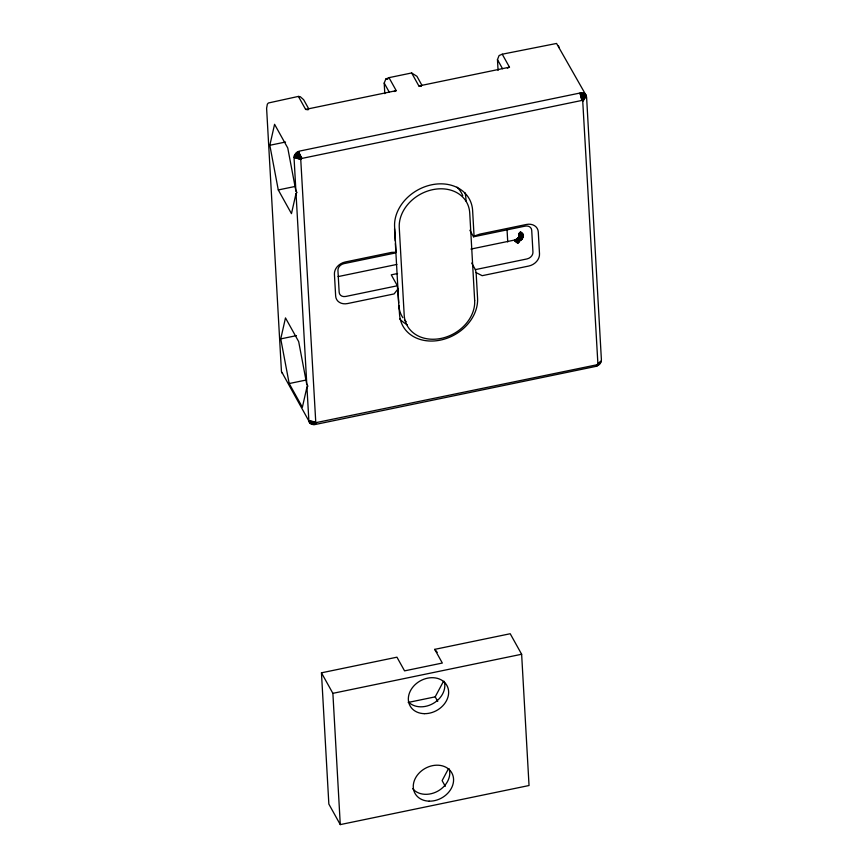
<?xml version="1.0" encoding="UTF-8"?>
<svg xmlns="http://www.w3.org/2000/svg" width="868" height="868" viewBox="0 0 868 868"><rect width="100%" height="100%" fill="white"/><g stroke="black" fill="none" stroke-linecap="round" stroke-linejoin="round"><path stroke-width="1.3" d="M518.869 241.228C518.63 230.118 518.89 252.404 518.793 235.239C518.521 231.192 522.655 231.767 523.437 235.065L522.156 238.884L518.001 241.695L515.375 239.883L470.944 249.083M518.706 241.933L518.945 234.382L518.348 242.617L519.389 233.058L519.498 235.781L517.469 242.606C516.937 239.394 519.834 234.165 523.437 235.543L521.592 233.091L520.084 232.863L518.934 235.716L518.814 241.575L518.261 240.523L515.625 241.065M518.945 238.027L519.151 233.655L519.205 236.812L517.469 242.606M518.348 242.617L518.793 235.239L518.554 242.281M519.042 237.159L520.464 233.85L523.295 236.519C519.748 235.239 516.373 239.459 517.1 242.91L521.538 232.537L520.355 237.387L516.189 240.154L519.585 241.054L517.708 239.047L514.594 240.892L516.178 239.742L521.006 240.1L518.739 237.973L515.918 241.423L518.717 238.57L519.975 232.298L519.682 236.204L516.319 241.846C516.319 238.711 520.257 236.031 523.154 237.007C519.78 230.432 518.37 239.308 517.805 242.291C517.144 238.754 520.822 236.139 519.661 232.613L518.337 241.597M518.576 238.516L518.793 241.51L518.597 237.311L518.923 242.139L518.673 236.215L518.717 239.839L516.71 242.335C521.158 227.47 527.332 236.15 516.796 240.816L518.543 241.521L516.97 239.644L514.941 240.197C518.76 239.872 521.842 236.074 521.104 232.266L518.38 238.787L516.026 240.848L518.174 238.722L522.471 238.429L520.594 236.172L519.422 236.454M518.825 239.427C518.413 237.214 521.06 233.47 523.437 235.065M597.889 363.594L582.678 100.276L300.903 158.627L294.881 154.58L300.719 158.887L315.789 422.683L596.902 364.788L601.264 361.175C600.417 362.13 595.795 363.898 598.519 365.102L597.217 364.636L597.032 365.96L596.902 364.788L600.71 362.629L597.824 363.887M517.816 243.257L520.323 232.147L519.433 237.083L514.594 240.892M518.912 237.116L520.464 233.286L523.393 236.031C519.661 234.631 517.534 239.644 515.842 242.096M519.053 236.682L518.619 239.362L516.764 241.575C516.514 238.472 520.355 236.541 522.97 237.496C520.095 231.138 517.295 239.698 518.109 242.942M518.619 239.362L519.715 236.584L522.156 238.884L518.456 238.819L514.757 240.501L519.726 237.072L520.702 232.125L518.532 238.233L515.527 241.065L518.348 238.374L520.55 240.447C510.048 241.011 518.38 237.745 522.742 237.973C520.225 232.168 517.86 239.438 516.319 241.846M269.829 145.281L274.581 124.308L287.764 148.005L295.901 191.014L297.019 192.501L296.031 193.445L291.464 213.637L278.281 189.94L269.829 145.281L285.539 142.026M280.744 338.889L285.485 317.916L298.679 341.612L306.816 384.622L307.934 386.108L306.946 387.052L302.379 407.244L289.185 383.548L280.744 338.889L296.455 335.634M518.793 241.51L518.587 239.818L518.543 241.228M301.782 158.117L298.386 151.531L301.456 158.226L300.578 159.473L294.024 157.325A6.608 5.317 -29.1 0 1 295.836 153.332L296.899 152.388A6.608 5.317 -29.1 0 1 300.035 150.989L579.998 93.028A6.586 5.295 -29.1 0 1 586.594 97.194L601.394 359.71A6.586 5.295 -29.1 0 1 595.405 366.491L315.42 424.463A6.608 5.306 -29.1 0 1 310.017 423.074L281.449 371.482L266.606 108.294L267.344 104.171L268.396 102.988L298.397 96.413L300.274 96.706L303.67 99.744L308.748 108.869M517.122 242.053L518.38 238.787M384.806 93.646L384.209 83.068L385.837 78.988L388.994 77.653L411.649 72.966L416.922 76.297L422 85.411M498.069 70.427L497.462 59.621L499.089 55.541L502.246 54.207L556.562 43.454L586.117 95.404M515.657 240.577L517.99 239.134L521.809 239.308L520.03 237.17L518.619 237.886M519.205 236.812L521.093 234.534L522.937 234.23L521.776 238.223L517.122 241.282L518.001 241.695L516.438 239.828L515.147 239.991M519.606 235.933C523.871 228.49 521.516 241.228 516.482 240.436L519.064 241.304L517.491 239.416L516.221 239.677M408.199 702.44L435.194 696.852L443.483 681.347M448.452 768.777L442.116 780.625L445.295 786.321M519.194 236.953L516.026 240.848M583.09 100.981L586.301 95.827L583.025 100.699L585.596 94.634L582.884 100.46L584.533 93.711L582.678 100.276L583.188 93.115L582.406 100.156L581.636 92.876L582.092 100.113L579.998 93.028L581.766 100.145M518.413 238.223L519.444 236.714M295.901 191.014L294.024 157.325L300.61 159.18L301.153 158.399L296.899 152.388L301.456 158.226M469.87 230.237L473.527 236.801L474.069 236.107L472.626 210.609A40.796 32.8 -29.1 0 0 431.711 184.786A40.796 32.8 -29.1 0 0 394.604 226.765L396.047 252.262L395.504 252.957L343.912 263.644A6.586 5.295 -29.1 0 0 337.934 270.415L339.16 292.288A6.586 5.295 -29.1 0 0 345.757 296.455L397.36 285.767L399.54 314.27A40.796 32.8 -29.1 0 0 440.467 340.104A40.796 32.8 -29.1 0 0 477.563 298.115L476.12 272.628L475.371 269.623L471.715 263.047M398.108 288.773L394.094 293.926L347.536 303.561A11.848 9.526 -29.1 0 1 335.656 296.064L334.419 274.19A11.848 9.526 -29.1 0 1 345.193 262.006L391.75 252.36L396.047 252.262M516.449 239.568L515.69 239.861L521.418 239.72L519.107 237.539L515.484 240.067M518.261 238.32L518.847 237.658M518.098 238.483L516.004 239.883M316.701 422.825L313.869 424.615L316.375 422.857L312.393 424.419L316.06 422.803L311.08 423.899L315.789 422.683L310.017 423.074L315.572 422.499L309.301 422.087A6.608 5.306 -29.1 0 1 308.867 420.752L306.946 387.052M517.209 239.167L518.456 238.819L520.084 240.772L515.896 239.969M394.126 91.541L396.231 90.652L388.994 77.653M507.379 68.095L509.483 67.194L502.246 54.207M474.069 236.107L479.83 234.121L526.399 224.476A11.848 9.526 -29.1 0 1 538.279 231.984L539.505 253.857A11.848 9.526 -29.1 0 1 528.742 266.042L482.174 275.688L476.12 272.628M298.397 96.413L305.623 109.411L396.231 90.652M411.649 72.966L418.875 85.965L509.483 67.194M278.281 189.94L295.294 186.425M473.527 236.801L525.118 226.125A6.586 5.295 -29.1 0 1 531.715 230.28L532.952 252.165A6.586 5.295 -29.1 0 1 526.974 258.935L475.371 269.623M338.097 276.599L396.893 264.425M397.555 273.529L391.262 274.831L397.36 285.767M289.185 383.548L306.198 380.021M321.453 672.819L396.947 657.185L404.564 670.866L442.333 663.043L434.727 649.362L510.21 633.738L521.635 654.255L529.035 785.518L340.278 824.6L328.853 804.083L321.453 672.819L332.878 693.337L340.278 824.6M332.878 693.337L521.635 654.255M597.477 364.43L599.766 363.963L597.694 364.169M309.822 422.857L315.572 422.499M309.301 422.087L315.442 422.26L308.867 420.763L315.377 421.989M385.837 78.988L387.714 79.292M418.875 85.965L421.381 86.355M305.623 109.411L308.129 109.813M300.719 158.887L294.274 155.936L300.61 159.18M282.523 373.403L281.742 372.567M300.903 158.627L295.836 153.332L301.153 158.399L296.617 152.616M434.727 649.362L437.212 652.345M497.462 59.621L502.539 68.735M384.209 83.068L389.287 92.192M435.194 696.852L437.732 701.409M558.439 45.689L559.166 47.707M507.053 229.781L507.737 241.944M466.04 201.116L465.888 198.512A40.796 32.8 -29.1 0 0 464.966 192.75M394.539 228.761L395.222 240.881M395.374 243.572L398.716 302.802M296.031 193.445L306.816 384.622M407.309 324.795A40.796 32.8 -29.1 0 1 399.616 318.773M406.224 321.746A36.857 29.62 -29.1 0 1 404.445 319.836M402.893 317.753A36.857 29.62 -29.1 0 1 398.868 305.493M457.035 187.152A36.857 29.62 -29.1 0 1 462.752 195.723M444.232 681.326A21.06 16.926 -29.1 0 1 433.295 703.405A21.06 16.926 -29.1 0 1 408.481 702.017M449.168 768.831A21.06 16.926 -29.1 0 1 437.635 791.247A21.06 16.926 -29.1 0 1 412.669 788.697M474.666 300.48L469.729 212.975A36.857 29.62 -29.1 0 0 432.774 189.647A36.857 29.62 -29.1 0 0 399.258 227.568L404.195 315.073A36.857 29.62 -29.1 0 0 441.161 338.401A36.857 29.62 -29.1 0 0 474.666 300.48M424.235 713.659A21.06 16.926 -29.1 0 0 447.682 687.12A21.06 16.926 -29.1 0 0 413.559 686.252A21.06 16.926 -29.1 0 0 424.235 713.659M429.161 801.164A21.06 16.926 -29.1 0 0 452.619 774.625A21.06 16.926 -29.1 0 0 418.484 773.757A21.06 16.926 -29.1 0 0 429.161 801.164"/></g></svg>
